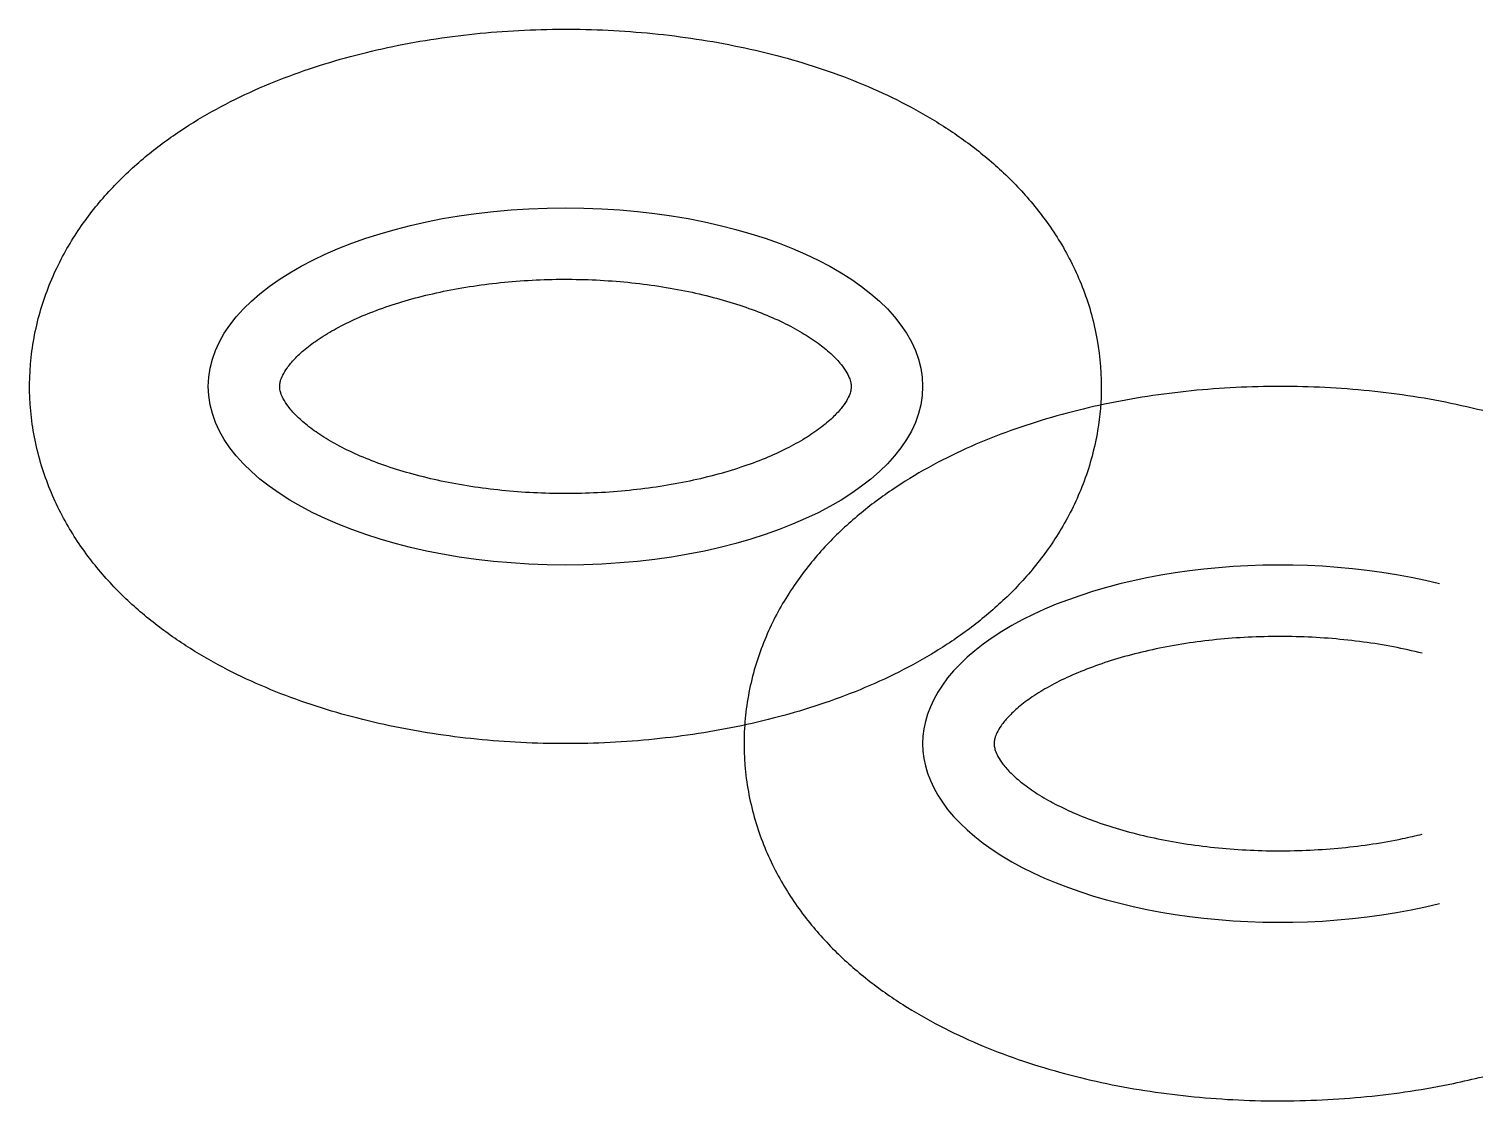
# Model space of a CAD drawing. Extents: x -5 to 35.7, y 0 to 30.
import ezdxf

# ---------------------------------------------------------------- set-up
doc = ezdxf.new("R2010")
doc.units = 0
doc.layers.get('0').update_dxf_attribs({"lineweight": 25, "true_color": 0xffffff})

msp = doc.modelspace()

# ---------------------------------------------------------------- linework, layer by layer
msp.add_ellipse((10, 20), major_axis=(10, 0), ratio=0.5)
msp.add_ellipse((30, 10), major_axis=(10, 0), ratio=0.5, start_param=1.107149, end_param=5.176037)
for points, knots in [([(25, 20), (24.998, 20.497), (24.903, 21.48), (24.481, 22.868), (23.848, 24.108), (23.063, 25.181), (22.178, 26.095), (21.222, 26.872), (20.212, 27.534), (19.158, 28.099), (18.063, 28.578), (16.932, 28.981), (15.768, 29.314), (14.576, 29.58), (13.361, 29.781), (12.128, 29.919), (10.884, 29.995), (9.635, 30.008), (8.388, 29.958), (7.15, 29.847), (5.927, 29.672), (4.724, 29.433), (3.548, 29.128), (2.403, 28.755), (1.293, 28.308), (0.221, 27.78), (-0.808, 27.16), (-1.788, 26.434), (-2.705, 25.579), (-3.536, 24.574), (-4.24, 23.404), (-4.757, 22.072), (-5.024, 20.621), (-4.999, 19.13), (-4.686, 17.694), (-4.133, 16.387), (-3.404, 15.245), (-2.556, 14.268), (-1.627, 13.436), (-0.638, 12.728), (0.398, 12.125), (1.477, 11.612), (2.593, 11.178), (3.744, 10.816), (4.925, 10.523), (6.131, 10.295), (7.357, 10.13), (8.598, 10.029), (9.845, 9.99), (11.094, 10.014), (12.336, 10.099), (13.567, 10.248), (14.778, 10.46), (15.966, 10.737), (17.125, 11.081), (18.25, 11.497), (19.338, 11.99), (20.386, 12.57), (21.387, 13.25), (22.332, 14.049), (23.203, 14.988), (23.966, 16.089), (24.569, 17.356), (24.924, 18.684), (25.002, 19.586), (25, 20)], [0, 0, 0, 0, 1.490239, 2.940791, 4.327864, 5.647933, 6.911736, 8.135855, 9.3368, 10.528209, 11.720058, 12.918843, 14.1281, 15.349003, 16.580906, 17.821822, 19.068835, 20.318468, 21.567013, 22.810859, 24.046814, 25.272457, 26.486532, 27.689391, 28.883519, 30.074109, 31.269638, 32.482242, 33.727433, 35.022286, 36.380901, 37.806729, 39.284634, 40.78013, 42.251242, 43.66625, 45.0135, 46.298855, 47.537376, 48.746105, 49.940055, 51.130743, 52.326058, 53.530694, 54.746739, 55.974241, 57.211718, 58.456593, 59.705581, 60.95503, 62.20125, 63.440833, 64.670994, 65.889941, 67.097298, 68.294596, 69.485828, 70.678042, 71.881834, 73.11142, 74.383592, 75.714453, 77.11296, 78.572412, 79.814531, 79.814531, 79.814531, 79.814531]), ([(18, 20), (18, 20.035), (17.991, 20.118), (17.944, 20.264), (17.844, 20.451), (17.671, 20.682), (17.41, 20.946), (17.057, 21.231), (16.611, 21.521), (16.077, 21.805), (15.464, 22.072), (14.778, 22.316), (14.031, 22.529), (13.233, 22.707), (12.393, 22.845), (11.523, 22.943), (10.635, 22.996), (9.738, 23.006), (8.845, 22.97), (7.966, 22.891), (7.112, 22.769), (6.295, 22.607), (5.525, 22.408), (4.813, 22.177), (4.169, 21.918), (3.601, 21.64), (3.118, 21.351), (2.725, 21.063), (2.427, 20.789), (2.218, 20.542), (2.09, 20.336), (2.024, 20.174), (1.998, 20.048), (2, 19.933), (2.032, 19.801), (2.107, 19.632), (2.247, 19.419), (2.47, 19.167), (2.785, 18.889), (3.193, 18.6), (3.691, 18.312), (4.272, 18.036), (4.929, 17.782), (5.651, 17.556), (6.43, 17.363), (7.253, 17.207), (8.112, 17.093), (8.994, 17.021), (9.889, 16.993), (10.785, 17.01), (11.671, 17.071), (12.537, 17.175), (13.37, 17.321), (14.161, 17.505), (14.898, 17.723), (15.572, 17.971), (16.173, 18.242), (16.692, 18.528), (17.123, 18.818), (17.46, 19.1), (17.706, 19.359), (17.865, 19.583), (17.955, 19.763), (17.993, 19.897), (18, 19.971), (18, 20)], [0, 0, 0, 0, 0.10623, 0.248779, 0.455197, 0.740982, 1.111519, 1.565728, 2.099022, 2.705063, 3.376627, 4.105996, 4.885121, 5.705684, 6.559151, 7.436801, 8.329771, 9.229108, 10.125817, 11.010922, 11.875515, 12.710812, 13.508196, 14.259254, 14.95582, 15.590024, 16.154409, 16.642197, 17.047921, 17.368755, 17.606961, 17.773416, 17.89069, 17.992274, 18.11572, 18.293001, 18.544622, 18.87975, 19.299566, 19.800663, 20.377286, 21.022511, 21.728799, 22.488225, 23.292578, 24.133409, 25.00207, 25.889751, 26.787531, 27.686426, 28.577445, 29.451644, 30.300184, 31.114371, 31.885704, 32.605909, 33.266984, 33.861281, 34.381687, 34.82208, 35.178309, 35.450143, 35.644413, 35.778612, 35.865402, 35.865402, 35.865402, 35.865402]), ([(35.685, 19.323), (35.288, 19.415), (34.491, 19.6), (33.273, 19.793), (32.04, 19.927), (30.795, 19.998), (29.546, 20.006), (28.299, 19.952), (27.062, 19.836), (25.84, 19.657), (24.639, 19.413), (23.465, 19.104), (22.323, 18.725), (21.215, 18.273), (20.146, 17.739), (19.12, 17.112), (18.144, 16.377), (17.232, 15.512), (16.408, 14.496), (15.716, 13.314), (15.215, 11.972), (14.968, 10.515), (15.014, 9.024), (15.346, 7.595), (15.914, 6.3), (16.653, 5.17), (17.508, 4.203), (18.442, 3.381), (19.434, 2.682), (20.474, 2.086), (21.556, 1.578), (22.675, 1.149), (23.827, 0.793), (25.01, 0.504), (26.218, 0.281), (27.446, 0.121), (28.687, 0.024), (29.935, -0.01), (31.183, 0.018), (32.425, 0.108), (33.654, 0.262), (34.741, 0.453), (35.412, 0.612), (35.685, 0.677)], [0, 0, 0, 0, 1.221729, 2.454355, 3.695812, 4.943133, 6.192811, 7.441138, 8.684519, 9.919805, 11.144647, 12.357886, 13.56001, 14.753677, 15.944296, 17.140599, 18.354984, 19.60316, 20.902179, 22.265666, 23.695972, 25.176465, 26.671587, 28.139527, 29.549832, 30.892303, 32.173752, 33.409587, 34.616798, 35.810178, 37.000976, 38.196835, 39.402245, 40.619128, 41.847408, 43.085509, 44.330794, 45.579938, 46.829277, 48.075131, 49.314123, 50.543528, 51.383979, 51.383979, 51.383979, 51.383979]), ([(33.987, 12.532), (33.72, 12.594), (33.174, 12.72), (32.332, 12.853), (31.46, 12.948), (30.571, 12.998), (29.674, 13.005), (28.781, 12.966), (27.904, 12.884), (27.052, 12.759), (26.239, 12.594), (25.473, 12.393), (24.765, 12.159), (24.125, 11.899), (23.563, 11.62), (23.087, 11.331), (22.701, 11.043), (22.409, 10.77), (22.207, 10.526), (22.084, 10.323), (22.021, 10.164), (21.998, 10.039), (22.002, 9.924), (22.035, 9.791), (22.114, 9.619), (22.26, 9.402), (22.49, 9.148), (22.811, 8.869), (23.225, 8.579), (23.729, 8.292), (24.317, 8.018), (24.978, 7.765), (25.705, 7.541), (26.487, 7.35), (27.314, 7.198), (28.174, 7.086), (29.058, 7.017), (29.953, 6.993), (30.849, 7.013), (31.734, 7.077), (32.597, 7.185), (33.347, 7.316), (33.804, 7.425), (33.987, 7.468)], [0, 0, 0, 0, 0.823202, 1.678688, 2.557729, 3.451452, 4.3509, 5.247077, 6.13101, 6.993799, 7.826669, 8.621018, 9.368448, 10.060813, 10.690268, 11.249391, 11.731473, 12.131178, 12.44595, 12.678541, 12.840583, 12.955523, 13.057436, 13.183787, 13.365849, 13.623253, 13.964467, 14.390244, 14.89695, 15.478716, 16.128562, 16.838915, 17.601829, 18.409072, 19.252182, 20.122496, 21.011197, 21.909355, 22.807985, 23.698097, 24.570755, 25.417125, 25.980387, 25.980387, 25.980387, 25.980387])]:
    msp.add_open_spline(points, degree=3, knots=knots)

doc.saveas('drawing.dxf')
